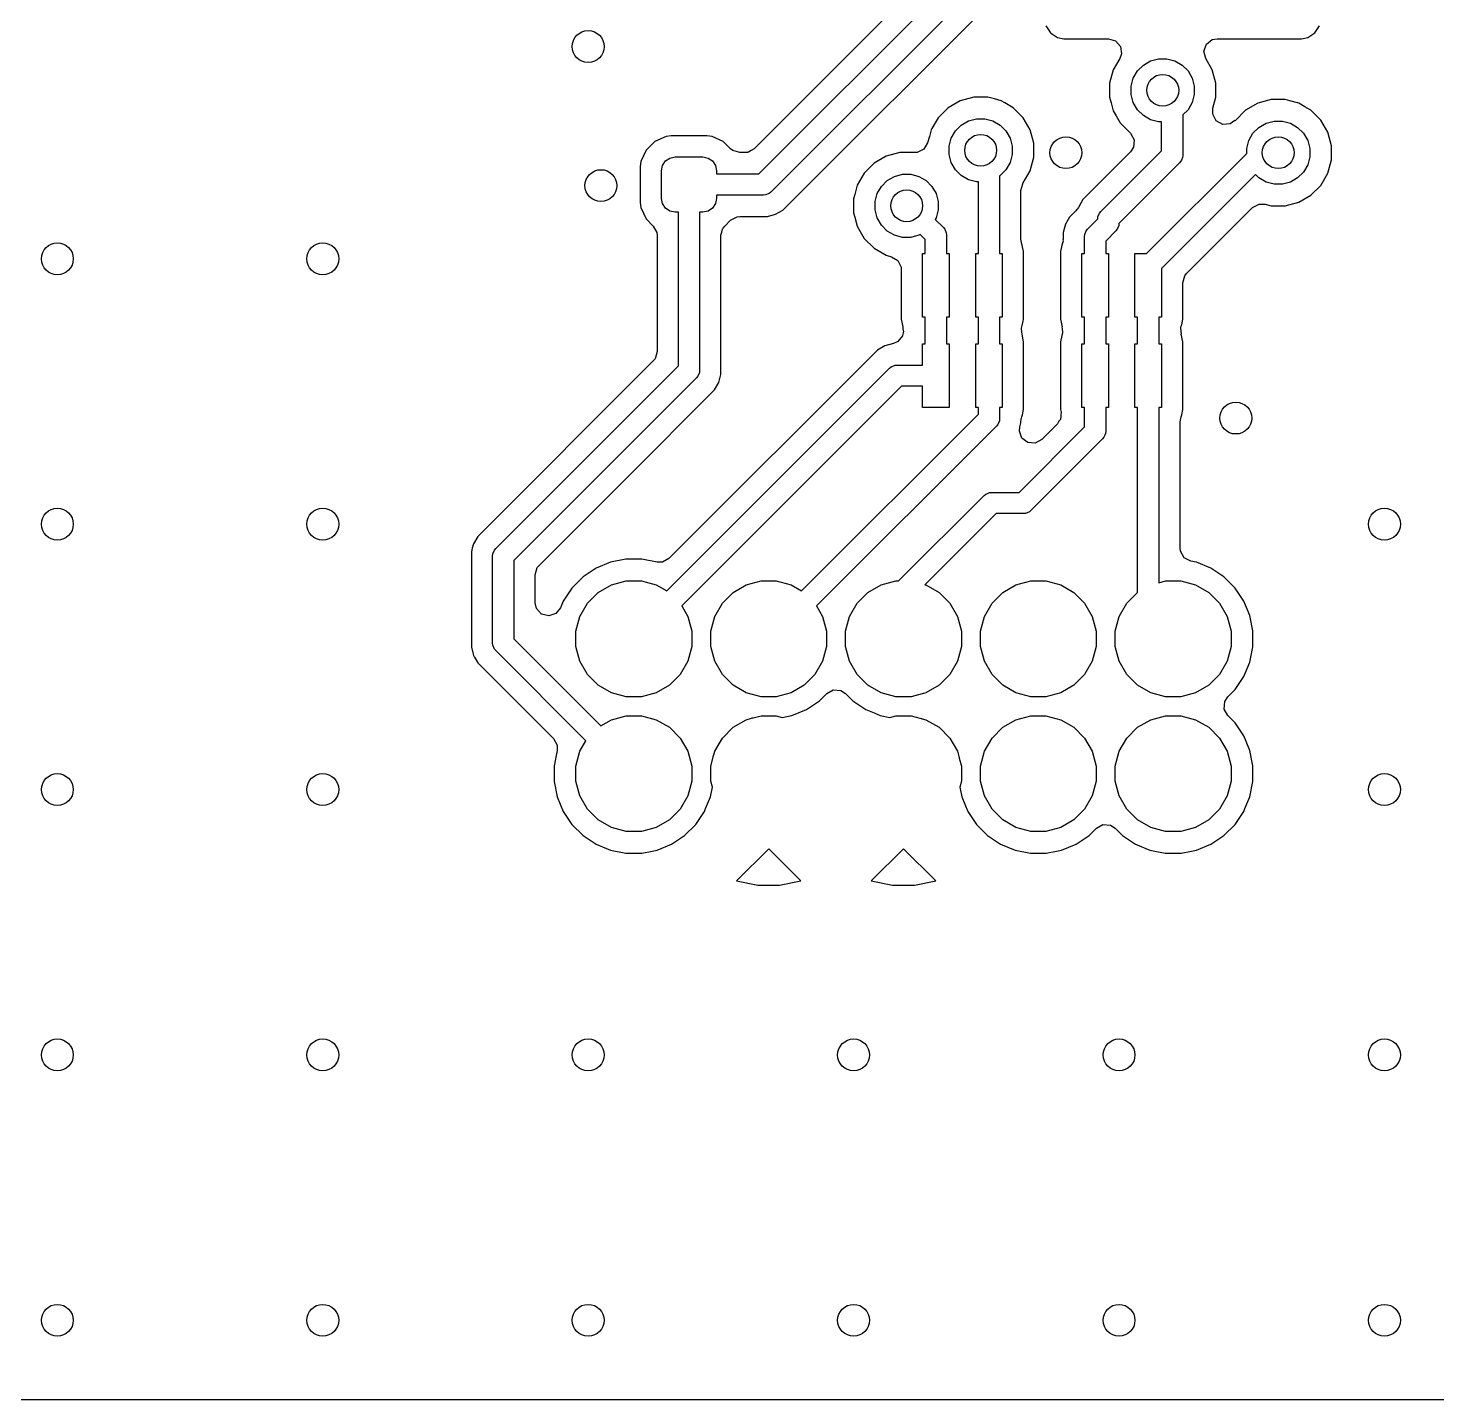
# Model space of a CAD drawing. Extents: x 2.65 to 6.49, y -4.64 to -1.62.
# Drawn here: x 5.403 to 5.925, y -4.636 to -4.127 of the extents above; entities that cross this region are included whole.
import ezdxf

# ---------------------------------------------------------------- set-up
doc = ezdxf.new("R2010")
doc.units = 0
doc.header["$MEASUREMENT"] = 0
doc.layers.add('BLACK', color=7, linetype='CONTINUOUS')

msp = doc.modelspace()

# ---------------------------------------------------------------- linework, layer by layer
at = {"layer": 'BLACK', "linetype": 'CONTINUOUS'}
for p, q in [((5.77226, -4.07124), (5.67173, -4.17178)), ((5.67357, -4.1811), (5.77674, -4.07792)), ((5.78116, -4.08465), (5.67798, -4.18782)), ((5.68466, -4.1923), (5.77117, -4.10579)), ((5.77997, -4.12611), (5.78171, -4.12872)), ((5.87971, -4.12872), (5.88145, -4.12611)), ((5.78171, -4.12872), (5.78432, -4.13047)), ((5.78432, -4.13047), (5.78432, -4.13047)), ((5.78432, -4.13047), (5.78662, -4.13093)), ((5.78662, -4.13093), (5.78662, -4.13093)), ((5.78662, -4.13093), (5.78662, -4.13093)), ((5.78662, -4.13093), (5.80315, -4.13093)), ((5.80315, -4.13093), (5.80579, -4.1317)), ((5.80579, -4.1317), (5.80759, -4.13378)), ((5.83948, -4.13298), (5.84164, -4.13127)), ((5.84164, -4.13127), (5.84346, -4.13093)), ((5.84346, -4.13093), (5.87479, -4.13093)), ((5.87479, -4.13093), (5.87538, -4.13081)), ((5.87479, -4.13093), (5.87479, -4.13093)), ((5.87538, -4.13081), (5.8771, -4.13047)), ((5.8771, -4.13047), (5.87971, -4.12872)), ((5.8771, -4.13047), (5.8771, -4.13047)), ((5.8771, -4.13047), (5.8771, -4.13047)), ((5.80798, -4.1365), (5.80738, -4.13825)), ((5.80759, -4.13378), (5.80798, -4.1365)), ((5.83858, -4.13557), (5.83948, -4.13298)), ((5.83923, -4.13825), (5.83858, -4.13557)), ((5.80738, -4.13825), (5.80494, -4.14247)), ((5.81393, -4.14289), (5.81611, -4.14071)), ((5.81611, -4.14071), (5.81878, -4.13916)), ((5.81878, -4.13916), (5.82176, -4.13837)), ((5.82176, -4.13837), (5.82485, -4.13837)), ((5.82485, -4.13837), (5.82782, -4.13916)), ((5.82782, -4.13916), (5.83049, -4.14071)), ((5.83049, -4.14071), (5.83267, -4.14289)), ((5.84165, -4.14244), (5.83923, -4.13825)), ((5.80494, -4.14247), (5.8036, -4.14748)), ((5.8036, -4.14748), (5.8036, -4.15267)), ((5.80494, -4.14247), (5.80494, -4.14247)), ((5.80494, -4.14247), (5.80494, -4.14247)), ((5.80494, -4.14247), (5.80494, -4.14247)), ((5.81159, -4.14853), (5.81239, -4.14556)), ((5.81239, -4.14556), (5.81393, -4.14289)), ((5.83267, -4.14289), (5.83422, -4.14556)), ((5.83422, -4.14556), (5.83501, -4.14853)), ((5.84167, -4.14247), (5.84165, -4.14244)), ((5.84301, -4.14748), (5.84167, -4.14247)), ((5.84301, -4.15267), (5.84301, -4.14748)), ((5.75319, -4.15263), (5.74818, -4.15397)), ((5.75838, -4.15263), (5.75319, -4.15263)), ((5.76088, -4.1533), (5.75838, -4.15263)), ((5.8036, -4.15267), (5.80416, -4.15478)), ((5.81159, -4.15162), (5.81159, -4.14853)), ((5.81239, -4.1546), (5.81159, -4.15162)), ((5.83501, -4.15162), (5.83422, -4.1546)), ((5.83501, -4.14853), (5.83501, -4.15162)), ((5.84193, -4.15671), (5.84301, -4.15267)), ((5.74368, -4.15656), (5.74001, -4.16023)), ((5.74818, -4.15397), (5.74368, -4.15656)), ((5.74368, -4.15656), (5.74368, -4.15656)), ((5.76339, -4.15397), (5.76088, -4.1533)), ((5.76479, -4.15478), (5.76339, -4.15397)), ((5.76788, -4.15656), (5.76479, -4.15478)), ((5.77155, -4.16023), (5.76788, -4.15656)), ((5.80416, -4.15478), (5.80494, -4.15768)), ((5.80494, -4.15768), (5.80601, -4.15953)), ((5.81393, -4.15727), (5.81239, -4.1546)), ((5.81611, -4.15945), (5.81393, -4.15727)), ((5.83267, -4.15727), (5.83071, -4.15923)), ((5.83422, -4.1546), (5.83267, -4.15727)), ((5.84186, -4.15895), (5.84193, -4.15671)), ((5.85404, -4.15746), (5.85015, -4.16136)), ((5.85854, -4.15487), (5.85404, -4.15746)), ((5.85404, -4.15746), (5.85404, -4.15746)), ((5.86355, -4.15352), (5.85854, -4.15487)), ((5.86874, -4.15352), (5.86355, -4.15352)), ((5.8704, -4.15397), (5.86874, -4.15352)), ((5.87375, -4.15487), (5.8704, -4.15397)), ((5.87599, -4.15616), (5.87375, -4.15487)), ((5.87824, -4.15746), (5.87599, -4.15616)), ((5.88191, -4.16113), (5.87824, -4.15746)), ((5.74001, -4.16023), (5.73767, -4.16429)), ((5.74001, -4.16023), (5.74001, -4.16023)), ((5.74641, -4.16514), (5.74859, -4.16296)), ((5.74859, -4.16296), (5.75126, -4.16142)), ((5.75126, -4.16142), (5.75424, -4.16062)), ((5.75424, -4.16062), (5.75732, -4.16062)), ((5.75732, -4.16062), (5.7603, -4.16142)), ((5.7603, -4.16142), (5.76297, -4.16296)), ((5.76297, -4.16296), (5.76515, -4.16514)), ((5.77414, -4.16473), (5.77155, -4.16023)), ((5.80601, -4.15953), (5.80754, -4.16217)), ((5.80754, -4.16217), (5.80754, -4.16217)), ((5.80754, -4.16217), (5.81136, -4.16599)), ((5.81878, -4.16099), (5.81611, -4.15945)), ((5.82176, -4.16179), (5.81878, -4.16099)), ((5.82283, -4.16179), (5.82176, -4.16179)), ((5.82283, -4.17258), (5.82283, -4.16179)), ((5.83071, -4.15923), (5.83071, -4.17421)), ((5.84315, -4.16138), (5.84186, -4.15895)), ((5.84555, -4.16273), (5.84315, -4.16138)), ((5.84829, -4.16257), (5.84555, -4.16273)), ((5.85007, -4.16127), (5.84829, -4.16257)), ((5.85015, -4.16136), (5.85007, -4.16127)), ((5.85895, -4.16386), (5.86162, -4.16232)), ((5.86162, -4.16232), (5.8646, -4.16152)), ((5.8646, -4.16152), (5.86768, -4.16152)), ((5.86768, -4.16152), (5.87066, -4.16232)), ((5.87066, -4.16232), (5.87333, -4.16386)), ((5.8845, -4.16562), (5.88191, -4.16113)), ((5.6391, -4.16716), (5.63494, -4.1691)), ((5.641, -4.16691), (5.6391, -4.16716)), ((5.6391, -4.16716), (5.6391, -4.16716)), ((5.65428, -4.16691), (5.641, -4.16691)), ((5.641, -4.16691), (5.641, -4.16691)), ((5.65618, -4.16716), (5.65428, -4.16691)), ((5.65428, -4.16691), (5.65428, -4.16691)), ((5.66033, -4.1691), (5.65618, -4.16716)), ((5.65618, -4.16716), (5.65618, -4.16716)), ((5.73677, -4.16716), (5.73611, -4.16961)), ((5.73742, -4.16473), (5.73677, -4.16716)), ((5.73767, -4.16429), (5.73742, -4.16473)), ((5.74407, -4.17079), (5.74487, -4.16781)), ((5.74487, -4.16781), (5.74641, -4.16514)), ((5.76515, -4.16514), (5.76669, -4.16781)), ((5.76669, -4.16781), (5.76749, -4.17079)), ((5.77549, -4.16974), (5.77414, -4.16473)), ((5.81136, -4.16599), (5.81267, -4.16841)), ((5.81267, -4.16841), (5.81248, -4.17115)), ((5.85523, -4.16871), (5.85677, -4.16604)), ((5.85677, -4.16604), (5.85895, -4.16386)), ((5.87333, -4.16386), (5.87551, -4.16604)), ((5.87551, -4.16604), (5.87705, -4.16871)), ((5.88585, -4.17063), (5.8845, -4.16562)), ((5.6317, -4.17234), (5.62976, -4.1765)), ((5.63494, -4.1691), (5.6317, -4.17234)), ((5.66301, -4.17178), (5.66033, -4.1691)), ((5.66383, -4.17243), (5.66301, -4.17178)), ((5.66647, -4.17321), (5.66383, -4.17243)), ((5.66827, -4.17321), (5.66647, -4.17321)), ((5.66931, -4.1731), (5.66827, -4.17321)), ((5.66941, -4.17305), (5.66931, -4.1731)), ((5.66965, -4.17301), (5.66941, -4.17305)), ((5.67067, -4.17236), (5.66965, -4.17301)), ((5.67173, -4.17178), (5.67067, -4.17236)), ((5.72575, -4.17321), (5.72074, -4.17455)), ((5.73126, -4.17321), (5.72575, -4.17321)), ((5.73221, -4.17316), (5.73126, -4.17318)), ((5.73126, -4.17318), (5.73126, -4.17321)), ((5.73468, -4.17196), (5.73221, -4.17316)), ((5.73611, -4.16961), (5.73468, -4.17196)), ((5.74407, -4.17387), (5.74407, -4.17079)), ((5.76749, -4.17079), (5.76749, -4.17387)), ((5.77549, -4.17493), (5.77549, -4.16974)), ((5.81136, -4.1729), (5.79613, -4.18812)), ((5.80037, -4.19505), (5.82283, -4.17258)), ((5.81248, -4.17115), (5.81136, -4.1729)), ((5.81727, -4.21063), (5.85443, -4.17347)), ((5.85443, -4.17169), (5.85523, -4.16871)), ((5.85443, -4.17347), (5.85443, -4.17169)), ((5.87705, -4.16871), (5.87785, -4.17169)), ((5.87785, -4.17169), (5.87785, -4.17477)), ((5.88585, -4.17582), (5.88585, -4.17063)), ((5.62976, -4.1765), (5.62951, -4.1784)), ((5.62951, -4.1784), (5.62951, -4.19168)), ((5.62976, -4.1765), (5.62976, -4.1765)), ((5.6374, -4.17992), (5.63779, -4.17796)), ((5.63779, -4.17796), (5.6389, -4.1763)), ((5.6389, -4.1763), (5.64056, -4.17519)), ((5.64056, -4.17519), (5.64252, -4.1748)), ((5.64252, -4.1748), (5.65276, -4.1748)), ((5.65276, -4.1748), (5.65471, -4.17519)), ((5.65471, -4.17519), (5.65637, -4.1763)), ((5.65637, -4.1763), (5.65748, -4.17796)), ((5.65748, -4.17796), (5.65787, -4.17992)), ((5.71625, -4.17715), (5.71258, -4.18081)), ((5.72074, -4.17455), (5.71625, -4.17715)), ((5.71625, -4.17715), (5.71625, -4.17715)), ((5.74487, -4.17685), (5.74407, -4.17387)), ((5.74641, -4.17952), (5.74487, -4.17685)), ((5.76669, -4.17685), (5.76515, -4.17952)), ((5.76749, -4.17387), (5.76669, -4.17685)), ((5.77414, -4.17994), (5.77549, -4.17493)), ((5.82956, -4.177), (5.80708, -4.19947)), ((5.83005, -4.1764), (5.82956, -4.177)), ((5.83021, -4.17601), (5.83005, -4.1764)), ((5.83063, -4.17498), (5.83021, -4.17601)), ((5.83071, -4.17421), (5.83063, -4.17498)), ((5.87705, -4.17775), (5.87551, -4.18042)), ((5.87785, -4.17477), (5.87705, -4.17775)), ((5.8845, -4.18083), (5.88585, -4.17582)), ((5.6374, -4.19016), (5.6374, -4.17992)), ((5.65787, -4.17992), (5.65787, -4.1811)), ((5.65787, -4.1811), (5.67357, -4.1811)), ((5.71258, -4.18081), (5.70998, -4.18531)), ((5.71258, -4.18081), (5.71258, -4.18081)), ((5.71898, -4.18572), (5.72116, -4.18354)), ((5.72116, -4.18354), (5.72383, -4.182)), ((5.72383, -4.182), (5.7268, -4.1812)), ((5.7268, -4.1812), (5.72989, -4.1812)), ((5.72989, -4.1812), (5.73287, -4.182)), ((5.73287, -4.182), (5.73554, -4.18354)), ((5.73554, -4.18354), (5.73772, -4.18572)), ((5.74859, -4.1817), (5.74641, -4.17952)), ((5.75126, -4.18324), (5.74859, -4.1817)), ((5.75424, -4.18404), (5.75126, -4.18324)), ((5.75492, -4.18404), (5.75424, -4.18404)), ((5.75492, -4.21063), (5.75492, -4.18404)), ((5.76297, -4.1817), (5.7628, -4.1818)), ((5.7628, -4.1818), (5.7628, -4.21063)), ((5.76515, -4.17952), (5.76297, -4.1817)), ((5.77155, -4.18443), (5.77414, -4.17994)), ((5.85769, -4.18134), (5.82283, -4.2162)), ((5.85895, -4.1826), (5.85769, -4.18134)), ((5.86162, -4.18414), (5.85895, -4.1826)), ((5.8646, -4.18494), (5.86162, -4.18414)), ((5.87066, -4.18414), (5.86768, -4.18494)), ((5.87333, -4.1826), (5.87066, -4.18414)), ((5.87551, -4.18042), (5.87333, -4.1826)), ((5.88191, -4.18533), (5.8845, -4.18083)), ((5.6752, -4.18898), (5.65787, -4.18898)), ((5.65787, -4.18898), (5.65787, -4.19016)), ((5.67596, -4.1889), (5.6752, -4.18898)), ((5.67738, -4.18831), (5.67596, -4.1889)), ((5.67798, -4.18782), (5.67738, -4.18831)), ((5.70908, -4.18867), (5.70864, -4.19032)), ((5.70998, -4.18531), (5.70908, -4.18867)), ((5.71664, -4.19137), (5.71743, -4.18839)), ((5.71743, -4.18839), (5.71898, -4.18572)), ((5.73772, -4.18572), (5.73926, -4.18839)), ((5.73926, -4.18839), (5.74006, -4.19137)), ((5.77069, -4.18721), (5.77142, -4.18472)), ((5.77069, -4.20531), (5.77069, -4.18721)), ((5.77139, -4.18471), (5.77146, -4.18459)), ((5.77142, -4.18472), (5.77139, -4.18471)), ((5.77146, -4.18457), (5.77149, -4.18453)), ((5.77146, -4.18459), (5.77146, -4.18457)), ((5.77149, -4.18453), (5.77155, -4.18443)), ((5.77155, -4.18443), (5.77155, -4.18443)), ((5.79589, -4.18837), (5.79368, -4.19057)), ((5.79613, -4.18812), (5.79589, -4.18837)), ((5.79613, -4.18812), (5.79613, -4.18812)), ((5.86768, -4.18494), (5.8646, -4.18494)), ((5.87375, -4.19159), (5.87824, -4.189)), ((5.87824, -4.189), (5.88191, -4.18533)), ((5.62951, -4.19168), (5.62976, -4.19358)), ((5.62976, -4.19358), (5.62976, -4.19358)), ((5.62976, -4.19358), (5.6317, -4.19774)), ((5.63779, -4.19212), (5.6374, -4.19016)), ((5.6389, -4.19378), (5.63779, -4.19212)), ((5.64056, -4.19489), (5.6389, -4.19378)), ((5.65637, -4.19378), (5.65471, -4.19489)), ((5.65748, -4.19212), (5.65637, -4.19378)), ((5.65787, -4.19016), (5.65748, -4.19212)), ((5.67976, -4.19606), (5.68246, -4.19451)), ((5.68246, -4.19451), (5.68466, -4.1923)), ((5.70864, -4.19032), (5.70864, -4.19551)), ((5.71664, -4.19446), (5.71664, -4.19137)), ((5.71743, -4.19743), (5.71664, -4.19446)), ((5.74006, -4.19446), (5.73926, -4.19743)), ((5.74006, -4.19137), (5.74006, -4.19446)), ((5.79136, -4.19437), (5.79111, -4.19474)), ((5.79157, -4.19422), (5.79136, -4.19437)), ((5.79204, -4.19359), (5.79157, -4.19422)), ((5.79213, -4.19327), (5.79204, -4.19359)), ((5.79368, -4.19057), (5.79213, -4.19327)), ((5.83216, -4.21804), (5.8566, -4.1936)), ((5.8566, -4.1936), (5.85901, -4.19228)), ((5.85901, -4.19228), (5.86131, -4.19233)), ((5.86131, -4.19233), (5.86355, -4.19293)), ((5.86355, -4.19293), (5.86355, -4.19293)), ((5.86355, -4.19293), (5.86874, -4.19293)), ((5.86874, -4.19293), (5.87375, -4.19159)), ((5.86874, -4.19293), (5.86874, -4.19293)), ((5.6317, -4.19774), (5.63438, -4.20042)), ((5.64252, -4.19528), (5.64056, -4.19489)), ((5.6437, -4.19528), (5.64252, -4.19528)), ((5.6437, -4.25231), (5.6437, -4.19528)), ((5.65276, -4.19528), (5.65157, -4.19528)), ((5.65157, -4.19528), (5.65157, -4.25394)), ((5.65471, -4.19489), (5.65276, -4.19528)), ((5.6609, -4.20042), (5.66301, -4.1983)), ((5.66301, -4.1983), (5.66543, -4.19698)), ((5.66543, -4.19698), (5.66647, -4.19687)), ((5.66647, -4.19687), (5.67675, -4.19687)), ((5.67675, -4.19687), (5.67976, -4.19606)), ((5.67675, -4.19687), (5.67675, -4.19687)), ((5.70864, -4.19551), (5.70907, -4.19709)), ((5.70907, -4.19709), (5.70998, -4.20052)), ((5.71898, -4.2001), (5.71743, -4.19743)), ((5.73926, -4.19743), (5.73896, -4.19796)), ((5.73896, -4.19796), (5.74196, -4.20096)), ((5.7872, -4.19979), (5.78699, -4.20059)), ((5.78876, -4.19709), (5.7872, -4.19979)), ((5.7872, -4.19979), (5.7872, -4.19979)), ((5.79096, -4.19489), (5.78876, -4.19709)), ((5.78876, -4.19709), (5.78876, -4.19709)), ((5.79111, -4.19474), (5.79096, -4.19489)), ((5.79544, -4.20157), (5.79922, -4.1978)), ((5.79922, -4.1978), (5.79929, -4.19707)), ((5.79929, -4.19707), (5.79988, -4.19565)), ((5.79988, -4.19565), (5.80037, -4.19505)), ((5.80708, -4.19947), (5.80701, -4.2002)), ((5.63438, -4.20042), (5.6357, -4.20283)), ((5.6357, -4.20283), (5.63581, -4.20387)), ((5.63581, -4.20387), (5.63581, -4.24701)), ((5.65947, -4.20387), (5.65981, -4.20271)), ((5.65947, -4.25238), (5.65947, -4.20387)), ((5.65981, -4.20271), (5.66007, -4.20153)), ((5.66007, -4.20153), (5.66021, -4.20133)), ((5.66021, -4.20133), (5.66024, -4.20123)), ((5.66024, -4.20123), (5.6609, -4.20042)), ((5.70998, -4.20052), (5.7106, -4.20158)), ((5.7106, -4.20158), (5.71258, -4.20501)), ((5.71258, -4.20501), (5.71625, -4.20868)), ((5.72116, -4.20228), (5.71898, -4.2001)), ((5.72383, -4.20383), (5.72116, -4.20228)), ((5.7268, -4.20462), (5.72383, -4.20383)), ((5.72989, -4.20462), (5.7268, -4.20462)), ((5.73287, -4.20383), (5.72989, -4.20462)), ((5.73339, -4.20352), (5.73287, -4.20383)), ((5.73524, -4.20537), (5.73339, -4.20352)), ((5.74196, -4.20096), (5.74245, -4.20155)), ((5.74245, -4.20155), (5.74303, -4.20297)), ((5.74303, -4.20297), (5.74311, -4.20374)), ((5.74311, -4.20374), (5.74311, -4.21063)), ((5.78699, -4.20059), (5.7864, -4.20278)), ((5.7864, -4.20278), (5.7864, -4.2028)), ((5.7864, -4.2028), (5.7864, -4.20531)), ((5.79429, -4.20436), (5.79437, -4.20359)), ((5.79429, -4.21063), (5.79429, -4.20436)), ((5.79437, -4.20359), (5.79495, -4.20217)), ((5.79495, -4.20217), (5.79544, -4.20157)), ((5.80593, -4.20222), (5.80217, -4.20599)), ((5.80642, -4.20162), (5.80593, -4.20222)), ((5.80701, -4.2002), (5.80642, -4.20162)), ((5.71625, -4.20868), (5.72074, -4.21128)), ((5.73524, -4.21063), (5.73524, -4.20537)), ((5.77106, -4.20718), (5.77069, -4.20531)), ((5.77122, -4.20755), (5.77106, -4.20718)), ((5.77167, -4.20985), (5.77122, -4.20755)), ((5.77167, -4.23503), (5.77167, -4.20985)), ((5.77167, -4.20985), (5.77167, -4.20985)), ((5.77167, -4.20985), (5.77167, -4.20985)), ((5.78587, -4.20755), (5.78541, -4.20985)), ((5.78541, -4.20985), (5.78541, -4.23503)), ((5.78603, -4.20718), (5.78587, -4.20755)), ((5.78635, -4.206), (5.78603, -4.20718)), ((5.7864, -4.20531), (5.7863, -4.20565)), ((5.7863, -4.20565), (5.78635, -4.206)), ((5.80217, -4.20599), (5.80217, -4.21063)), ((5.72074, -4.21128), (5.72274, -4.21181)), ((5.72274, -4.21181), (5.72509, -4.21324)), ((5.72509, -4.21324), (5.72629, -4.21572)), ((5.73425, -4.23425), (5.73425, -4.21063)), ((5.73425, -4.21063), (5.73524, -4.21063)), ((5.74311, -4.21063), (5.74409, -4.21063)), ((5.74409, -4.21063), (5.74409, -4.23425)), ((5.75394, -4.23425), (5.75394, -4.21063)), ((5.75394, -4.21063), (5.75492, -4.21063)), ((5.7628, -4.21063), (5.76378, -4.21063)), ((5.76378, -4.21063), (5.76378, -4.23425)), ((5.79331, -4.23425), (5.79331, -4.21063)), ((5.79331, -4.21063), (5.79429, -4.21063)), ((5.80217, -4.21063), (5.80315, -4.21063)), ((5.80315, -4.21063), (5.80315, -4.23425)), ((5.81299, -4.23425), (5.81299, -4.21063)), ((5.81299, -4.21063), (5.81727, -4.21063)), ((5.72629, -4.21572), (5.72636, -4.21653)), ((5.72636, -4.21653), (5.72636, -4.23503)), ((5.82283, -4.2162), (5.82283, -4.23425)), ((5.83073, -4.22149), (5.8315, -4.21885)), ((5.8315, -4.21885), (5.83216, -4.21804)), ((5.83073, -4.23503), (5.83073, -4.22149)), ((5.72636, -4.23503), (5.72691, -4.2378)), ((5.73524, -4.23425), (5.73425, -4.23425)), ((5.73524, -4.24409), (5.73524, -4.23425)), ((5.74409, -4.23425), (5.74311, -4.23425)), ((5.74311, -4.23425), (5.74311, -4.24409)), ((5.75492, -4.23425), (5.75394, -4.23425)), ((5.75492, -4.24409), (5.75492, -4.23425)), ((5.76378, -4.23425), (5.7628, -4.23425)), ((5.7628, -4.23425), (5.7628, -4.24409)), ((5.77121, -4.23737), (5.77153, -4.23575)), ((5.77153, -4.23575), (5.77167, -4.23503)), ((5.78541, -4.23503), (5.78597, -4.2378)), ((5.79429, -4.23425), (5.79331, -4.23425)), ((5.79429, -4.24409), (5.79429, -4.23425)), ((5.80315, -4.23425), (5.80217, -4.23425)), ((5.80217, -4.23425), (5.80217, -4.24409)), ((5.81398, -4.23425), (5.81299, -4.23425)), ((5.81398, -4.24409), (5.81398, -4.23425)), ((5.82283, -4.23425), (5.82185, -4.23425)), ((5.82185, -4.23425), (5.82185, -4.24409)), ((5.83033, -4.23701), (5.83073, -4.23503)), ((5.72676, -4.24116), (5.72503, -4.2433)), ((5.72681, -4.24104), (5.72676, -4.24116)), ((5.7271, -4.24004), (5.72681, -4.24104)), ((5.72691, -4.2378), (5.72686, -4.23781)), ((5.72686, -4.23781), (5.72693, -4.23851)), ((5.72693, -4.23851), (5.72715, -4.23969)), ((5.72715, -4.23969), (5.72709, -4.23993)), ((5.72709, -4.23993), (5.7271, -4.24004)), ((5.7709, -4.23848), (5.77094, -4.2384)), ((5.77109, -4.23976), (5.7709, -4.23848)), ((5.77093, -4.23831), (5.77121, -4.23737)), ((5.77094, -4.2384), (5.77093, -4.23831)), ((5.77117, -4.24053), (5.77109, -4.23976)), ((5.77112, -4.24054), (5.77117, -4.24053)), ((5.77167, -4.24332), (5.77112, -4.24054)), ((5.78588, -4.24097), (5.78541, -4.24332)), ((5.78611, -4.24013), (5.78588, -4.24097)), ((5.78597, -4.2378), (5.78591, -4.23781)), ((5.78591, -4.23781), (5.786, -4.23859)), ((5.786, -4.23859), (5.78618, -4.23987)), ((5.78615, -4.24004), (5.78611, -4.24013)), ((5.78618, -4.23987), (5.78615, -4.23999)), ((5.78615, -4.23999), (5.78615, -4.24004)), ((5.82999, -4.23831), (5.83004, -4.23805)), ((5.83023, -4.24053), (5.82999, -4.23831)), ((5.83004, -4.23805), (5.83018, -4.23747)), ((5.83018, -4.23747), (5.83027, -4.23733)), ((5.83018, -4.24054), (5.83023, -4.24053)), ((5.83073, -4.24332), (5.83018, -4.24054)), ((5.83027, -4.23733), (5.83033, -4.23701)), ((5.71754, -4.24644), (5.64018, -4.32379)), ((5.72024, -4.24488), (5.71754, -4.24644)), ((5.71754, -4.24644), (5.71754, -4.24644)), ((5.72351, -4.244), (5.72024, -4.24488)), ((5.72503, -4.2433), (5.72351, -4.244)), ((5.73425, -4.25197), (5.73425, -4.24409)), ((5.73425, -4.24409), (5.73524, -4.24409)), ((5.74311, -4.24409), (5.74409, -4.24409)), ((5.74409, -4.24409), (5.74409, -4.26772)), ((5.75394, -4.26772), (5.75394, -4.24409)), ((5.75394, -4.24409), (5.75492, -4.24409)), ((5.7628, -4.24409), (5.76378, -4.24409)), ((5.76378, -4.24409), (5.76378, -4.26772)), ((5.77167, -4.26849), (5.77167, -4.24332)), ((5.77167, -4.24332), (5.77167, -4.24332)), ((5.78541, -4.24332), (5.78541, -4.26849)), ((5.79331, -4.26772), (5.79331, -4.24409)), ((5.79331, -4.24409), (5.79429, -4.24409)), ((5.80217, -4.24409), (5.80315, -4.24409)), ((5.80315, -4.24409), (5.80315, -4.26772)), ((5.81299, -4.26772), (5.81299, -4.24409)), ((5.81299, -4.24409), (5.81398, -4.24409)), ((5.82185, -4.24409), (5.82283, -4.24409)), ((5.82283, -4.24409), (5.82283, -4.26772)), ((5.83073, -4.25514), (5.83073, -4.24332)), ((5.83073, -4.24332), (5.83073, -4.24332)), ((5.63438, -4.25047), (5.56927, -4.31557)), ((5.63503, -4.24965), (5.63438, -4.25047)), ((5.63581, -4.24701), (5.63503, -4.24965)), ((5.72262, -4.25263), (5.72404, -4.25204)), ((5.72404, -4.25204), (5.7248, -4.25197)), ((5.7248, -4.25197), (5.73425, -4.25197)), ((5.57596, -4.32005), (5.6437, -4.25231)), ((5.65042, -4.25672), (5.58268, -4.32447)), ((5.63935, -4.33579), (5.72202, -4.25312)), ((5.65091, -4.25612), (5.65042, -4.25672)), ((5.6515, -4.25471), (5.65091, -4.25612)), ((5.65157, -4.25394), (5.6515, -4.25471)), ((5.65866, -4.2585), (5.65947, -4.25549)), ((5.65947, -4.25549), (5.65947, -4.25238)), ((5.72202, -4.25312), (5.72262, -4.25263)), ((5.83073, -4.26849), (5.83073, -4.25514)), ((5.62452, -4.29379), (5.6571, -4.2612)), ((5.72643, -4.25984), (5.64492, -4.34136)), ((5.6571, -4.2612), (5.65866, -4.2585)), ((5.73425, -4.25984), (5.72643, -4.25984)), ((5.73425, -4.26772), (5.73425, -4.25984)), ((5.74409, -4.26772), (5.73425, -4.26772)), ((5.75492, -4.26772), (5.75394, -4.26772)), ((5.75492, -4.27022), (5.75492, -4.26772)), ((5.76378, -4.26772), (5.7628, -4.26772)), ((5.7628, -4.26772), (5.7628, -4.27185)), ((5.79429, -4.26772), (5.79331, -4.26772)), ((5.79429, -4.27494), (5.79429, -4.26772)), ((5.80315, -4.26772), (5.80217, -4.26772)), ((5.80217, -4.26772), (5.80217, -4.27657)), ((5.81398, -4.26772), (5.81299, -4.26772)), ((5.81398, -4.33637), (5.81398, -4.26772)), ((5.82283, -4.26772), (5.82185, -4.26772)), ((5.82185, -4.26772), (5.82185, -4.33274)), ((5.68935, -4.33579), (5.75492, -4.27022)), ((5.76272, -4.27262), (5.76223, -4.27379)), ((5.7628, -4.27185), (5.76272, -4.27262)), ((5.77069, -4.27304), (5.77085, -4.27224)), ((5.77083, -4.27187), (5.77097, -4.27163)), ((5.77085, -4.27224), (5.77083, -4.27187)), ((5.77097, -4.27163), (5.77106, -4.27117)), ((5.77106, -4.27117), (5.77122, -4.2708)), ((5.77122, -4.2708), (5.77128, -4.27047)), ((5.77122, -4.2708), (5.77122, -4.2708)), ((5.77128, -4.27047), (5.77167, -4.26849)), ((5.77167, -4.26849), (5.77167, -4.26849)), ((5.78479, -4.27286), (5.78426, -4.27381)), ((5.78535, -4.27215), (5.78479, -4.27286)), ((5.78538, -4.27183), (5.78535, -4.27215)), ((5.78555, -4.27153), (5.78538, -4.27183)), ((5.78541, -4.26849), (5.7856, -4.26941)), ((5.7856, -4.26941), (5.7855, -4.27047)), ((5.7855, -4.27047), (5.78555, -4.27153)), ((5.82974, -4.27304), (5.83012, -4.27117)), ((5.83012, -4.27117), (5.83027, -4.2708)), ((5.83027, -4.2708), (5.83034, -4.27047)), ((5.83027, -4.2708), (5.83027, -4.2708)), ((5.83034, -4.27047), (5.83073, -4.26849)), ((5.83073, -4.26849), (5.83073, -4.26849)), ((5.76164, -4.27463), (5.69492, -4.34136)), ((5.76213, -4.27404), (5.76164, -4.27463)), ((5.76223, -4.27379), (5.76213, -4.27404)), ((5.77002, -4.29921), (5.79429, -4.27494)), ((5.77014, -4.27651), (5.77029, -4.2749)), ((5.7711, -4.27909), (5.77014, -4.27651)), ((5.77029, -4.2749), (5.77069, -4.27341)), ((5.77069, -4.27341), (5.77069, -4.27304)), ((5.78426, -4.27381), (5.77846, -4.27962)), ((5.80182, -4.27799), (5.8015, -4.27876)), ((5.80209, -4.27734), (5.80182, -4.27799)), ((5.80217, -4.27657), (5.80209, -4.27734)), ((5.82974, -4.27638), (5.82974, -4.27304)), ((5.82974, -4.31992), (5.82974, -4.27638)), ((5.7733, -4.28074), (5.7711, -4.27909)), ((5.77604, -4.28093), (5.7733, -4.28074)), ((5.80101, -4.27936), (5.77444, -4.30593)), ((5.77846, -4.27962), (5.77604, -4.28093)), ((5.8015, -4.27876), (5.80101, -4.27936)), ((5.592, -4.32631), (5.62452, -4.29379)), ((5.72535, -4.33207), (5.75706, -4.30037)), ((5.75706, -4.30037), (5.75766, -4.29988)), ((5.75766, -4.29988), (5.75807, -4.2997)), ((5.75807, -4.2997), (5.75907, -4.29929)), ((5.75907, -4.29929), (5.75984, -4.29921)), ((5.75984, -4.29921), (5.77002, -4.29921)), ((5.76147, -4.30709), (5.73511, -4.33345)), ((5.77165, -4.30709), (5.76147, -4.30709)), ((5.77242, -4.30701), (5.77165, -4.30709)), ((5.77384, -4.30642), (5.77242, -4.30701)), ((5.77444, -4.30593), (5.77384, -4.30642)), ((5.56727, -4.31992), (5.56691, -4.32128)), ((5.56772, -4.31827), (5.56727, -4.31992)), ((5.56927, -4.31557), (5.56772, -4.31827)), ((5.56772, -4.31827), (5.56772, -4.31827)), ((5.56927, -4.31557), (5.56927, -4.31557)), ((5.82987, -4.32105), (5.82974, -4.31992)), ((5.56691, -4.32128), (5.56691, -4.35668)), ((5.5748, -4.32283), (5.57488, -4.32207)), ((5.5748, -4.35512), (5.5748, -4.32283)), ((5.57488, -4.32207), (5.57547, -4.32065)), ((5.57547, -4.32065), (5.57596, -4.32005)), ((5.58268, -4.32447), (5.58268, -4.35349)), ((5.61855, -4.32513), (5.61317, -4.32736)), ((5.62426, -4.324), (5.61855, -4.32513)), ((5.61855, -4.32513), (5.61855, -4.32513)), ((5.63008, -4.324), (5.62426, -4.324)), ((5.62426, -4.324), (5.62426, -4.324)), ((5.63578, -4.32513), (5.63008, -4.324)), ((5.63008, -4.324), (5.63008, -4.324)), ((5.63777, -4.32511), (5.63578, -4.32513)), ((5.64018, -4.32379), (5.63777, -4.32511)), ((5.83124, -4.32344), (5.82987, -4.32105)), ((5.83367, -4.32471), (5.83124, -4.32344)), ((5.83578, -4.32513), (5.83367, -4.32471)), ((5.84116, -4.32736), (5.83578, -4.32513)), ((5.83578, -4.32513), (5.83578, -4.32513)), ((5.59057, -4.32976), (5.59135, -4.32712)), ((5.59057, -4.34014), (5.59057, -4.32976)), ((5.59135, -4.32712), (5.592, -4.32631)), ((5.61317, -4.32736), (5.60833, -4.33059)), ((5.61317, -4.32736), (5.61317, -4.32736)), ((5.846, -4.33059), (5.84116, -4.32736)), ((5.84116, -4.32736), (5.84116, -4.32736)), ((5.60421, -4.33471), (5.60098, -4.33955)), ((5.60833, -4.33059), (5.60421, -4.33471)), ((5.60421, -4.33471), (5.60421, -4.33471)), ((5.60833, -4.33059), (5.60833, -4.33059)), ((5.61398, -4.33636), (5.61888, -4.33354)), ((5.61888, -4.33354), (5.62434, -4.33207)), ((5.62434, -4.33207), (5.62999, -4.33207)), ((5.62999, -4.33207), (5.63545, -4.33354)), ((5.63545, -4.33354), (5.63935, -4.33579)), ((5.66398, -4.33636), (5.66888, -4.33354)), ((5.66888, -4.33354), (5.67434, -4.33207)), ((5.67434, -4.33207), (5.67999, -4.33207)), ((5.67999, -4.33207), (5.68545, -4.33354)), ((5.68545, -4.33354), (5.68935, -4.33579)), ((5.71398, -4.33636), (5.71888, -4.33354)), ((5.71888, -4.33354), (5.72434, -4.33207)), ((5.72434, -4.33207), (5.72535, -4.33207)), ((5.73511, -4.33345), (5.73545, -4.33354)), ((5.73545, -4.33354), (5.74035, -4.33636)), ((5.76398, -4.33636), (5.76888, -4.33354)), ((5.76888, -4.33354), (5.77434, -4.33207)), ((5.77434, -4.33207), (5.77999, -4.33207)), ((5.77999, -4.33207), (5.78545, -4.33354)), ((5.78545, -4.33354), (5.79035, -4.33636)), ((5.82185, -4.33274), (5.82434, -4.33207)), ((5.82434, -4.33207), (5.82999, -4.33207)), ((5.82999, -4.33207), (5.83545, -4.33354)), ((5.83545, -4.33354), (5.84035, -4.33636)), ((5.85012, -4.33471), (5.846, -4.33059)), ((5.846, -4.33059), (5.846, -4.33059)), ((5.85335, -4.33955), (5.85012, -4.33471)), ((5.85012, -4.33471), (5.85012, -4.33471)), ((5.59109, -4.34232), (5.59057, -4.34014)), ((5.60098, -4.33955), (5.59996, -4.342)), ((5.60098, -4.33955), (5.60098, -4.33955)), ((5.60716, -4.34526), (5.60999, -4.34036)), ((5.60999, -4.34036), (5.61398, -4.33636)), ((5.65716, -4.34526), (5.65999, -4.34036)), ((5.65999, -4.34036), (5.66398, -4.33636)), ((5.70716, -4.34526), (5.70999, -4.34036)), ((5.70999, -4.34036), (5.71398, -4.33636)), ((5.74035, -4.33636), (5.74434, -4.34036)), ((5.74434, -4.34036), (5.74717, -4.34526)), ((5.75716, -4.34526), (5.75999, -4.34036)), ((5.75999, -4.34036), (5.76398, -4.33636)), ((5.79035, -4.33636), (5.79434, -4.34036)), ((5.79434, -4.34036), (5.79717, -4.34526)), ((5.80716, -4.34526), (5.80999, -4.34036)), ((5.80999, -4.34036), (5.81398, -4.33637)), ((5.84035, -4.33636), (5.84434, -4.34036)), ((5.84434, -4.34036), (5.84717, -4.34526)), ((5.85558, -4.34492), (5.85335, -4.33955)), ((5.85335, -4.33955), (5.85335, -4.33955)), ((5.59296, -4.34434), (5.59109, -4.34232)), ((5.59563, -4.34502), (5.59296, -4.34434)), ((5.59824, -4.34415), (5.59563, -4.34502)), ((5.59996, -4.342), (5.59824, -4.34415)), ((5.6057, -4.35072), (5.60716, -4.34526)), ((5.64492, -4.34136), (5.64717, -4.34526)), ((5.64717, -4.34526), (5.64863, -4.35072)), ((5.6557, -4.35072), (5.65716, -4.34526)), ((5.69492, -4.34136), (5.69717, -4.34526)), ((5.69717, -4.34526), (5.69863, -4.35072)), ((5.7057, -4.35072), (5.70716, -4.34526)), ((5.74717, -4.34526), (5.74863, -4.35072)), ((5.7557, -4.35072), (5.75716, -4.34526)), ((5.79717, -4.34526), (5.79863, -4.35072)), ((5.8057, -4.35072), (5.80716, -4.34526)), ((5.84717, -4.34526), (5.84863, -4.35072)), ((5.85671, -4.35063), (5.85558, -4.34492)), ((5.85558, -4.34492), (5.85558, -4.34492)), ((5.85558, -4.34492), (5.85558, -4.34492)), ((5.85558, -4.34492), (5.85558, -4.34492)), ((5.6057, -4.35637), (5.6057, -4.35072)), ((5.64863, -4.35072), (5.64863, -4.35637)), ((5.6557, -4.35637), (5.6557, -4.35072)), ((5.69863, -4.35072), (5.69863, -4.35637)), ((5.7057, -4.35637), (5.7057, -4.35072)), ((5.74863, -4.35072), (5.74863, -4.35637)), ((5.7557, -4.35637), (5.7557, -4.35072)), ((5.79863, -4.35072), (5.79863, -4.35637)), ((5.8057, -4.35637), (5.8057, -4.35072)), ((5.84863, -4.35072), (5.84863, -4.35637)), ((5.85671, -4.35645), (5.85671, -4.35063)), ((5.57488, -4.35589), (5.5748, -4.35512)), ((5.57547, -4.35731), (5.57488, -4.35589)), ((5.58268, -4.35349), (5.61498, -4.38579)), ((5.60716, -4.36183), (5.6057, -4.35637)), ((5.64863, -4.35637), (5.64717, -4.36183)), ((5.65716, -4.36183), (5.6557, -4.35637)), ((5.69863, -4.35637), (5.69717, -4.36183)), ((5.70716, -4.36183), (5.7057, -4.35637)), ((5.74863, -4.35637), (5.74717, -4.36183)), ((5.75716, -4.36183), (5.7557, -4.35637)), ((5.79863, -4.35637), (5.79717, -4.36183)), ((5.80716, -4.36183), (5.8057, -4.35637)), ((5.84863, -4.35637), (5.84717, -4.36183)), ((5.85595, -4.36029), (5.85671, -4.35645)), ((5.56691, -4.35668), (5.56745, -4.35868)), ((5.56745, -4.35868), (5.56772, -4.35968)), ((5.56772, -4.35968), (5.568, -4.36017)), ((5.568, -4.36017), (5.56807, -4.3603)), ((5.56807, -4.3603), (5.56927, -4.36238)), ((5.57596, -4.3579), (5.57547, -4.35731)), ((5.60941, -4.39136), (5.57596, -4.3579)), ((5.85558, -4.36216), (5.85595, -4.36029)), ((5.56927, -4.36238), (5.56927, -4.36238)), ((5.56927, -4.36238), (5.59742, -4.39053)), ((5.60999, -4.36673), (5.60716, -4.36183)), ((5.61398, -4.37072), (5.60999, -4.36673)), ((5.64434, -4.36673), (5.64035, -4.37072)), ((5.64717, -4.36183), (5.64434, -4.36673)), ((5.65999, -4.36673), (5.65716, -4.36183)), ((5.66398, -4.37072), (5.65999, -4.36673)), ((5.69434, -4.36673), (5.69035, -4.37072)), ((5.69717, -4.36183), (5.69434, -4.36673)), ((5.70999, -4.36673), (5.70716, -4.36183)), ((5.71398, -4.37072), (5.70999, -4.36673)), ((5.74434, -4.36673), (5.74035, -4.37072)), ((5.74717, -4.36183), (5.74434, -4.36673)), ((5.75999, -4.36673), (5.75716, -4.36183)), ((5.76398, -4.37072), (5.75999, -4.36673)), ((5.79434, -4.36673), (5.79035, -4.37072)), ((5.79717, -4.36183), (5.79434, -4.36673)), ((5.80999, -4.36673), (5.80716, -4.36183)), ((5.81398, -4.37072), (5.80999, -4.36673)), ((5.84434, -4.36673), (5.84035, -4.37072)), ((5.84717, -4.36183), (5.84434, -4.36673)), ((5.85335, -4.36754), (5.85558, -4.36216)), ((5.61888, -4.37355), (5.61398, -4.37072)), ((5.64035, -4.37072), (5.63545, -4.37355)), ((5.66888, -4.37355), (5.66398, -4.37072)), ((5.69035, -4.37072), (5.68545, -4.37355)), ((5.71888, -4.37355), (5.71398, -4.37072)), ((5.74035, -4.37072), (5.73545, -4.37355)), ((5.76888, -4.37355), (5.76398, -4.37072)), ((5.79035, -4.37072), (5.78545, -4.37355)), ((5.81888, -4.37355), (5.81398, -4.37072)), ((5.84035, -4.37072), (5.83545, -4.37355)), ((5.85012, -4.37238), (5.85335, -4.36754)), ((5.62434, -4.37501), (5.61888, -4.37355)), ((5.62999, -4.37501), (5.62434, -4.37501)), ((5.63545, -4.37355), (5.62999, -4.37501)), ((5.67434, -4.37501), (5.66888, -4.37355)), ((5.67999, -4.37501), (5.67434, -4.37501)), ((5.68545, -4.37355), (5.67999, -4.37501)), ((5.69116, -4.37973), (5.696, -4.37649)), ((5.696, -4.37649), (5.69871, -4.37378)), ((5.696, -4.37649), (5.696, -4.37649)), ((5.69871, -4.37378), (5.70113, -4.37246)), ((5.70113, -4.37246), (5.70387, -4.37266)), ((5.70387, -4.37266), (5.70562, -4.37378)), ((5.70562, -4.37378), (5.70833, -4.37649)), ((5.70833, -4.37649), (5.70833, -4.37649)), ((5.70833, -4.37649), (5.71317, -4.37973)), ((5.72434, -4.37501), (5.71888, -4.37355)), ((5.72999, -4.37501), (5.72434, -4.37501)), ((5.73545, -4.37355), (5.72999, -4.37501)), ((5.77434, -4.37501), (5.76888, -4.37355)), ((5.77999, -4.37501), (5.77434, -4.37501)), ((5.78545, -4.37355), (5.77999, -4.37501)), ((5.82434, -4.37501), (5.81888, -4.37355)), ((5.82999, -4.37501), (5.82434, -4.37501)), ((5.83545, -4.37355), (5.82999, -4.37501)), ((5.84609, -4.37958), (5.84628, -4.37684)), ((5.84628, -4.37684), (5.8474, -4.37509)), ((5.8474, -4.37509), (5.85012, -4.37238)), ((5.85012, -4.37238), (5.85012, -4.37238)), ((5.61888, -4.38354), (5.62434, -4.38207)), ((5.62434, -4.38207), (5.62999, -4.38207)), ((5.62999, -4.38207), (5.63545, -4.38354)), ((5.67136, -4.38287), (5.67434, -4.38207)), ((5.67434, -4.38207), (5.67999, -4.38207)), ((5.67999, -4.38207), (5.6822, -4.38267)), ((5.6822, -4.38267), (5.68392, -4.38233)), ((5.68392, -4.38233), (5.68578, -4.38196)), ((5.68578, -4.38196), (5.69116, -4.37973)), ((5.71317, -4.37973), (5.71317, -4.37973)), ((5.71317, -4.37973), (5.7163, -4.38102)), ((5.7163, -4.38102), (5.71855, -4.38196)), ((5.71855, -4.38196), (5.71855, -4.38196)), ((5.71855, -4.38196), (5.71855, -4.38196)), ((5.71855, -4.38196), (5.72213, -4.38267)), ((5.72213, -4.38267), (5.72434, -4.38207)), ((5.72434, -4.38207), (5.72999, -4.38207)), ((5.72999, -4.38207), (5.73374, -4.38308)), ((5.76888, -4.38354), (5.77434, -4.38207)), ((5.77434, -4.38207), (5.77999, -4.38207)), ((5.77999, -4.38207), (5.78545, -4.38354)), ((5.81888, -4.38354), (5.82434, -4.38207)), ((5.82434, -4.38207), (5.82999, -4.38207)), ((5.82999, -4.38207), (5.83545, -4.38354)), ((5.8474, -4.382), (5.84609, -4.37958)), ((5.85012, -4.38471), (5.8474, -4.382)), ((5.61498, -4.38579), (5.61888, -4.38354)), ((5.63545, -4.38354), (5.64035, -4.38636)), ((5.64035, -4.38636), (5.64434, -4.39036)), ((5.65999, -4.39036), (5.66398, -4.38636)), ((5.66398, -4.38636), (5.66888, -4.38354)), ((5.66888, -4.38354), (5.67084, -4.38301)), ((5.67084, -4.38301), (5.67109, -4.38287)), ((5.67109, -4.38287), (5.67136, -4.38287)), ((5.73374, -4.38308), (5.73399, -4.3831)), ((5.73399, -4.3831), (5.7341, -4.38318)), ((5.7341, -4.38318), (5.73545, -4.38354)), ((5.73545, -4.38354), (5.74035, -4.38636)), ((5.74035, -4.38636), (5.74434, -4.39036)), ((5.75999, -4.39036), (5.76398, -4.38636)), ((5.76398, -4.38636), (5.76888, -4.38354)), ((5.78545, -4.38354), (5.79035, -4.38636)), ((5.79035, -4.38636), (5.79434, -4.39036)), ((5.80999, -4.39036), (5.81398, -4.38636)), ((5.81398, -4.38636), (5.81888, -4.38354)), ((5.83545, -4.38354), (5.84035, -4.38636)), ((5.84035, -4.38636), (5.84434, -4.39036)), ((5.85335, -4.38955), (5.85012, -4.38471)), ((5.85012, -4.38471), (5.85012, -4.38471)), ((5.59742, -4.39053), (5.59873, -4.39294)), ((5.59873, -4.39294), (5.59875, -4.39493)), ((5.60716, -4.39526), (5.60941, -4.39136)), ((5.64434, -4.39036), (5.64717, -4.39526)), ((5.65716, -4.39526), (5.65999, -4.39036)), ((5.74434, -4.39036), (5.74717, -4.39526)), ((5.75716, -4.39526), (5.75999, -4.39036)), ((5.79434, -4.39036), (5.79717, -4.39526)), ((5.80716, -4.39526), (5.80999, -4.39036)), ((5.84434, -4.39036), (5.84717, -4.39526)), ((5.85535, -4.39436), (5.85335, -4.38955)), ((5.85335, -4.38955), (5.85335, -4.38955)), ((5.59875, -4.39493), (5.59762, -4.40063)), ((5.6057, -4.40072), (5.60716, -4.39526)), ((5.64717, -4.39526), (5.64863, -4.40072)), ((5.6557, -4.40072), (5.6567, -4.39697)), ((5.6567, -4.39697), (5.65672, -4.39672)), ((5.65672, -4.39672), (5.6568, -4.39661)), ((5.6568, -4.39661), (5.65716, -4.39526)), ((5.74717, -4.39526), (5.7477, -4.39722)), ((5.7477, -4.39722), (5.74783, -4.39747)), ((5.74783, -4.39747), (5.74784, -4.39774)), ((5.74784, -4.39774), (5.74863, -4.40072)), ((5.7557, -4.40072), (5.75716, -4.39526)), ((5.79717, -4.39526), (5.79863, -4.40072)), ((5.8057, -4.40072), (5.80716, -4.39526)), ((5.84717, -4.39526), (5.84863, -4.40072)), ((5.85558, -4.39492), (5.85535, -4.39436)), ((5.85671, -4.40063), (5.85558, -4.39492)), ((5.85558, -4.39492), (5.85558, -4.39492)), ((5.85558, -4.39492), (5.85558, -4.39492)), ((5.59762, -4.40063), (5.59762, -4.40063)), ((5.59762, -4.40063), (5.59762, -4.40645)), ((5.6057, -4.40637), (5.6057, -4.40072)), ((5.64863, -4.40072), (5.64863, -4.40637)), ((5.6557, -4.40637), (5.6557, -4.40072)), ((5.74863, -4.40072), (5.74863, -4.40637)), ((5.7557, -4.40637), (5.7557, -4.40072)), ((5.79863, -4.40072), (5.79863, -4.40637)), ((5.8057, -4.40637), (5.8057, -4.40072)), ((5.84863, -4.40072), (5.84863, -4.40637)), ((5.85671, -4.40645), (5.85671, -4.40063)), ((5.85671, -4.40063), (5.85671, -4.40063)), ((5.59762, -4.40645), (5.59762, -4.40645)), ((5.59762, -4.40645), (5.59762, -4.40645)), ((5.59762, -4.40645), (5.59875, -4.41216)), ((5.60716, -4.41183), (5.6057, -4.40637)), ((5.64863, -4.40637), (5.64717, -4.41183)), ((5.65558, -4.41216), (5.65629, -4.40858)), ((5.65629, -4.40858), (5.6557, -4.40637)), ((5.74863, -4.40637), (5.74804, -4.40858)), ((5.74804, -4.40858), (5.74875, -4.41216)), ((5.75716, -4.41183), (5.7557, -4.40637)), ((5.79863, -4.40637), (5.79717, -4.41183)), ((5.80716, -4.41183), (5.8057, -4.40637)), ((5.84863, -4.40637), (5.84717, -4.41183)), ((5.85558, -4.41216), (5.85671, -4.40645)), ((5.59875, -4.41216), (5.59875, -4.41216)), ((5.59875, -4.41216), (5.60098, -4.41754)), ((5.60999, -4.41673), (5.60716, -4.41183)), ((5.64717, -4.41183), (5.64434, -4.41673)), ((5.65451, -4.41473), (5.65558, -4.41216)), ((5.74875, -4.41216), (5.74875, -4.41216)), ((5.74875, -4.41216), (5.75098, -4.41754)), ((5.75999, -4.41673), (5.75716, -4.41183)), ((5.79717, -4.41183), (5.79434, -4.41673)), ((5.80999, -4.41673), (5.80716, -4.41183)), ((5.84717, -4.41183), (5.84434, -4.41673)), ((5.85451, -4.41473), (5.85558, -4.41216)), ((5.60098, -4.41754), (5.60098, -4.41754)), ((5.60098, -4.41754), (5.60421, -4.42238)), ((5.61398, -4.42072), (5.60999, -4.41673)), ((5.64434, -4.41673), (5.64035, -4.42072)), ((5.65012, -4.42238), (5.65335, -4.41754)), ((5.65335, -4.41754), (5.65379, -4.41647)), ((5.65379, -4.41647), (5.65451, -4.41473)), ((5.75098, -4.41754), (5.75098, -4.41754)), ((5.75098, -4.41754), (5.75421, -4.42238)), ((5.76398, -4.42072), (5.75999, -4.41673)), ((5.79434, -4.41673), (5.79035, -4.42072)), ((5.81398, -4.42072), (5.80999, -4.41673)), ((5.84434, -4.41673), (5.84035, -4.42072)), ((5.85012, -4.42238), (5.85335, -4.41754)), ((5.85335, -4.41754), (5.85379, -4.41647)), ((5.85379, -4.41647), (5.85451, -4.41473)), ((5.60421, -4.42238), (5.60421, -4.42238)), ((5.60421, -4.42238), (5.60833, -4.42649)), ((5.61888, -4.42355), (5.61398, -4.42072)), ((5.62434, -4.42501), (5.61888, -4.42355)), ((5.63545, -4.42355), (5.62999, -4.42501)), ((5.64035, -4.42072), (5.63545, -4.42355)), ((5.646, -4.42649), (5.65012, -4.42238)), ((5.75421, -4.42238), (5.75421, -4.42238)), ((5.75421, -4.42238), (5.75833, -4.42649)), ((5.76888, -4.42355), (5.76398, -4.42072)), ((5.77434, -4.42501), (5.76888, -4.42355)), ((5.78545, -4.42355), (5.77999, -4.42501)), ((5.79035, -4.42072), (5.78545, -4.42355)), ((5.796, -4.42649), (5.79871, -4.42378)), ((5.79871, -4.42378), (5.80113, -4.42246)), ((5.80113, -4.42246), (5.80387, -4.42266)), ((5.80387, -4.42266), (5.80562, -4.42378)), ((5.80562, -4.42378), (5.80833, -4.42649)), ((5.81888, -4.42355), (5.81398, -4.42072)), ((5.82434, -4.42501), (5.81888, -4.42355)), ((5.83545, -4.42355), (5.82999, -4.42501)), ((5.84035, -4.42072), (5.83545, -4.42355)), ((5.846, -4.42649), (5.85012, -4.42238)), ((5.60833, -4.42649), (5.60833, -4.42649)), ((5.60833, -4.42649), (5.61317, -4.42973)), ((5.62999, -4.42501), (5.62434, -4.42501)), ((5.64116, -4.42973), (5.646, -4.42649)), ((5.75833, -4.42649), (5.75833, -4.42649)), ((5.75833, -4.42649), (5.76317, -4.42973)), ((5.77999, -4.42501), (5.77434, -4.42501)), ((5.79116, -4.42973), (5.796, -4.42649)), ((5.796, -4.42649), (5.796, -4.42649)), ((5.80833, -4.42649), (5.80833, -4.42649)), ((5.80833, -4.42649), (5.81317, -4.42973)), ((5.82999, -4.42501), (5.82434, -4.42501)), ((5.84116, -4.42973), (5.846, -4.42649)), ((5.61317, -4.42973), (5.61317, -4.42973)), ((5.61317, -4.42973), (5.61855, -4.43196)), ((5.61855, -4.43196), (5.61855, -4.43196)), ((5.61855, -4.43196), (5.61855, -4.43196)), ((5.61855, -4.43196), (5.61855, -4.43196)), ((5.61855, -4.43196), (5.62426, -4.43309)), ((5.62426, -4.43309), (5.62426, -4.43309)), ((5.62426, -4.43309), (5.63008, -4.43309)), ((5.63008, -4.43309), (5.63392, -4.43233)), ((5.63392, -4.43233), (5.63578, -4.43196)), ((5.63578, -4.43196), (5.64116, -4.42973)), ((5.67717, -4.43138), (5.66523, -4.44332)), ((5.6891, -4.44332), (5.67717, -4.43138)), ((5.67717, -4.43138), (5.67717, -4.43138)), ((5.72717, -4.43138), (5.71523, -4.44332)), ((5.7391, -4.44332), (5.72717, -4.43138)), ((5.72717, -4.43138), (5.72717, -4.43138)), ((5.76317, -4.42973), (5.76317, -4.42973)), ((5.76317, -4.42973), (5.76855, -4.43196)), ((5.76855, -4.43196), (5.76855, -4.43196)), ((5.76855, -4.43196), (5.76855, -4.43196)), ((5.76855, -4.43196), (5.76855, -4.43196)), ((5.76855, -4.43196), (5.77426, -4.43309)), ((5.77426, -4.43309), (5.77426, -4.43309)), ((5.77426, -4.43309), (5.78008, -4.43309)), ((5.78008, -4.43309), (5.78392, -4.43233)), ((5.78392, -4.43233), (5.78578, -4.43196)), ((5.78578, -4.43196), (5.79116, -4.42973)), ((5.81317, -4.42973), (5.81317, -4.42973)), ((5.81317, -4.42973), (5.81855, -4.43196)), ((5.81855, -4.43196), (5.81855, -4.43196)), ((5.81855, -4.43196), (5.81855, -4.43196)), ((5.81855, -4.43196), (5.81855, -4.43196)), ((5.81855, -4.43196), (5.82426, -4.43309)), ((5.82426, -4.43309), (5.82426, -4.43309)), ((5.82426, -4.43309), (5.83008, -4.43309)), ((5.83008, -4.43309), (5.83392, -4.43233)), ((5.83392, -4.43233), (5.83578, -4.43196)), ((5.83578, -4.43196), (5.84116, -4.42973)), ((5.66523, -4.44332), (5.67309, -4.44488)), ((5.66523, -4.44332), (5.66523, -4.44332)), ((5.67309, -4.44488), (5.67309, -4.44488)), ((5.67309, -4.44488), (5.68124, -4.44488)), ((5.68124, -4.44488), (5.6891, -4.44332)), ((5.68124, -4.44488), (5.68124, -4.44488)), ((5.6891, -4.44332), (5.6891, -4.44332)), ((5.71523, -4.44332), (5.72309, -4.44488)), ((5.71523, -4.44332), (5.71523, -4.44332)), ((5.72309, -4.44488), (5.72309, -4.44488)), ((5.72309, -4.44488), (5.73124, -4.44488)), ((5.73124, -4.44488), (5.7391, -4.44332)), ((5.73124, -4.44488), (5.73124, -4.44488)), ((5.7391, -4.44332), (5.7391, -4.44332)), ((6.37782, -4.63581), (5.32184, -4.63581))]:
    msp.add_line(p, q, dxfattribs=at)
at = {"layer": 'BLACK'}
for centre in [(5.61024, -4.13386), (5.8233, -4.15008), (5.75578, -4.17233), (5.7874, -4.17323), (5.86614, -4.17323), (5.61496, -4.18543), (5.72835, -4.19291), (5.41339, -4.2126), (5.51181, -4.2126), (5.85039, -4.27165), (5.41339, -4.31102), (5.51181, -4.31102), (5.90551, -4.31102), (5.41339, -4.40945), (5.51181, -4.40945), (5.90551, -4.40945), (5.41339, -4.50787), (5.51181, -4.50787), (5.61024, -4.50787), (5.70866, -4.50787), (5.80709, -4.50787), (5.90551, -4.50787), (5.41339, -4.6063), (5.51181, -4.6063), (5.61024, -4.6063), (5.70866, -4.6063), (5.80709, -4.6063), (5.90551, -4.6063)]:
    msp.add_circle(centre, 0.00591, dxfattribs=at)

doc.saveas('drawing.dxf')
